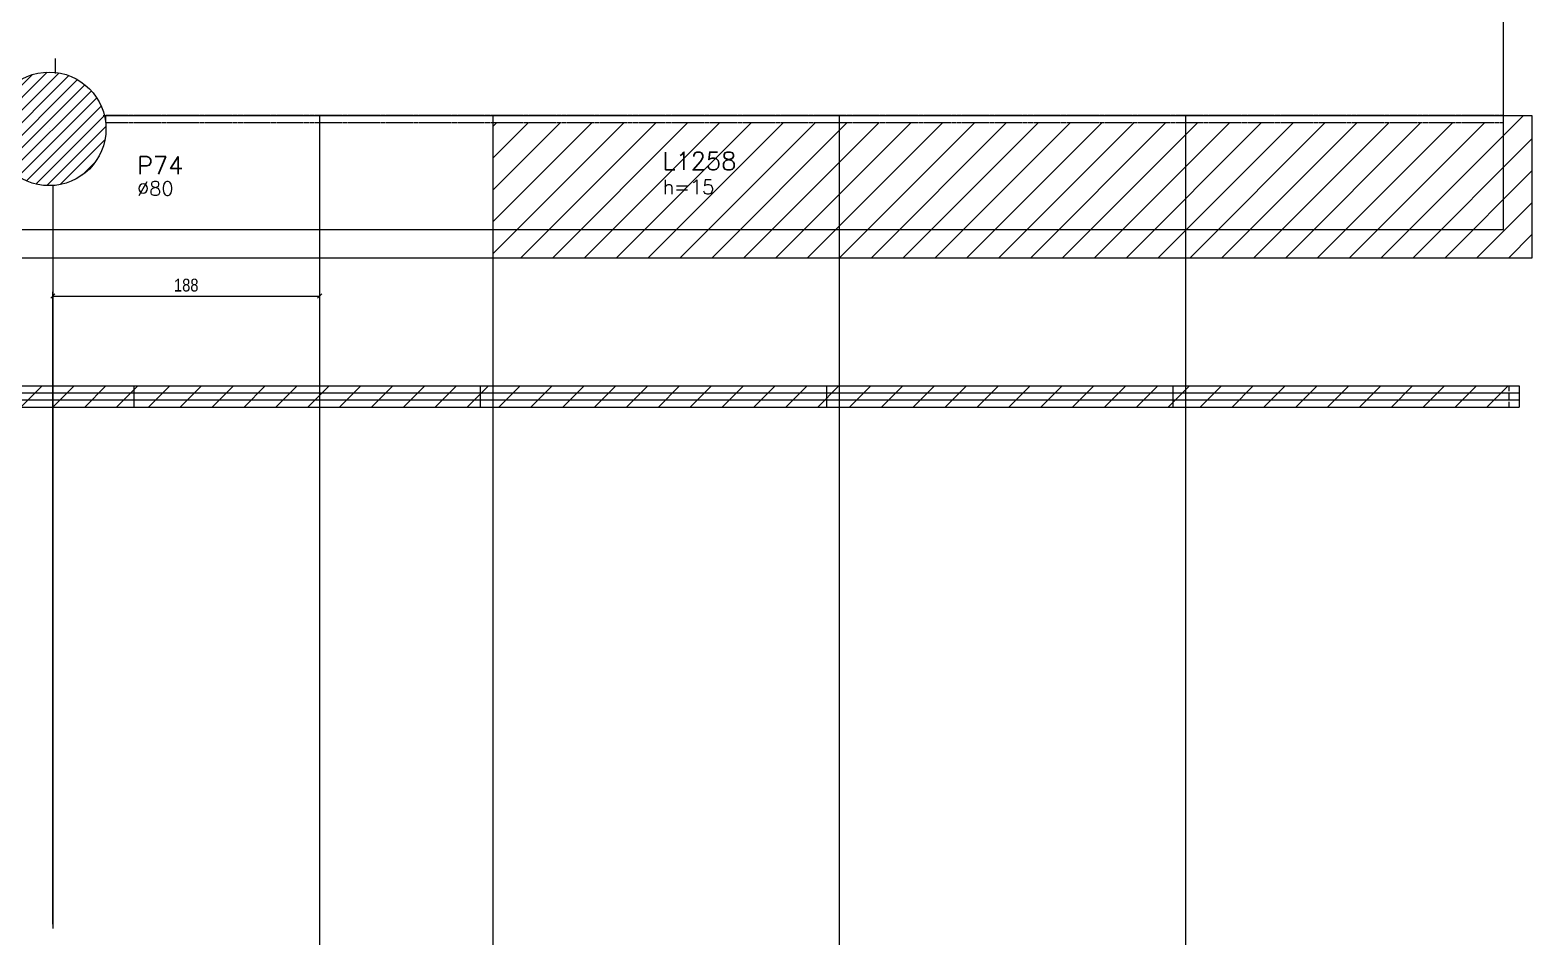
# Model space of a CAD drawing. Extents: x -3557 to 8661, y -614 to 3008.
# Drawn here: x 214 to 1272, y -543 to 101 of the extents above; entities that cross this region are included whole.
import ezdxf

# ---------------------------------------------------------------- set-up
doc = ezdxf.new("R2010")
doc.units = 0
doc.linetypes.add('DASHED', pattern=[0.75, 0.5, -0.25])
doc.linetypes.add('HIDDEN', pattern=[0.375, 0.25, -0.125])
for name, color, linetype in [('242', 12, 'Continuous'), ('71', 6, 'Continuous'), ('COTA', 241, 'Continuous'), ('F-LAJES', 3, 'Continuous'), ('F-LAJES-DIM', 2, 'Continuous'), ('F-LAJES-NOME', 4, 'Continuous'), ('F-PILARES-DIM', 172, 'Continuous'), ('F-PILARES-HACH', 174, 'Continuous'), ('F-PILARES-NOME', 170, 'Continuous'), ('F-PILARES-S', 170, 'Continuous'), ('F-VIGAS', 3, 'Continuous'), ('Painéis', 200, 'Continuous'), ('SARR_2.2x7', 40, 'Continuous')]:
    doc.layers.add(name, color=color, linetype=linetype)
doc.layers.add('Hachura', color=251, linetype='Continuous', lineweight=9)
doc.styles.add('COTA TECNICA-50', font='techl___.ttf', dxfattribs={"height": 9})
doc.styles.add('MCP', font='romans.shx')
doc.dimstyles.new('COTA PAINEL-50', dxfattribs={"dimtxt": 9, "dimasz": 3, "dimexe": 3, "dimexo": 3, "dimgap": 3, "dimtad": 1, "dimdec": 1, "dimzin": 12, "dimdsep": 46, "dimtxsty": 'COTA TECNICA-50', "dimblk1": 'OBLIQUE', "dimblk2": 'OBLIQUE', "dimsah": 1, "dimcen": 0.9, "dimclrd": 4, "dimclre": 4, "dimclrt": 240, "dimadec": 1, "dimazin": 3, "dimtfac": 1, "dimtdec": 1, "dimtmove": 0, "dimatfit": 3, "dimfxl": 1, "dimtolj": 1, "dimtzin": 12, "dimarcsym": 0})
pattern_1 = [(45, (-5980.992, -425.763), (-11.22532, 11.22532), [])]

# ---------------------------------------------------------------- blocks, each defined once
blk = doc.blocks.new('_Oblique')
at = {"color": 0, "linetype": 'ByBlock', "lineweight": -2}
blk.add_line((-0.5, -0.5), (0.5, 0.5), dxfattribs=at)
blk = doc.blocks.new('*D392')
at = {"layer": 'COTA', "color": 4, "lineweight": -2, "transparency": 16777216}
for p, q in [((229.7, -528.9), (229.7, -83.3)), ((417.7, -540.5), (417.7, -83.3)), ((229.7, -86.3), (417.7, -86.3))]:
    blk.add_line(p, q, dxfattribs=at)
at = {"layer": 'Defpoints', "color": 0, "transparency": 16777216}
for p in [(417.7, -86.3), (229.7, -531.9), (417.7, -543.5)]:
    blk.add_point(p, dxfattribs=at)
at = {"layer": 'COTA', "color": 4, "lineweight": -2, "transparency": 16777216, "xscale": 3, "yscale": 3, "zscale": 3, "rotation": 180}
blk.add_blockref('_Oblique', (229.7, -86.3), dxfattribs=at)
at = {"layer": 'COTA', "color": 4, "lineweight": -2, "transparency": 16777216, "xscale": 3, "yscale": 3, "zscale": 3}
blk.add_blockref('_Oblique', (417.7, -86.3), dxfattribs=at)
at = {"layer": 'COTA', "color": 240, "transparency": 16777216, "insert": (323.7, -78.7), "char_height": 9, "attachment_point": 5, "style": 'COTA TECNICA-50'}
blk.add_mtext('\\A1;188', dxfattribs=at)

msp = doc.modelspace()

# ---------------------------------------------------------------- hatches: boundary and pattern name
at = {"layer": 'F-PILARES-HACH', "linetype": 'Continuous'}
h = msp.add_hatch(dxfattribs=at)
h.set_pattern_fill('ANSI31', color=256, scale=50)
h.set_pattern_definition([(45, (-2007.842, 515.9404), (-4.419417, 4.419417), [])])
edge = h.paths.add_edge_path()
edge.add_arc((227.16, 31.44), 40, 0, 360)
at = {"layer": 'Hachura', "linetype": 'ByBlock'}
h = msp.add_hatch(dxfattribs=at)
h.set_pattern_fill('ANSI31', color=256, scale=5)
h.set_pattern_definition(pattern_1)
h.paths.add_polyline_path([(783.66, 35.94), (539.66, 35.94), (539.66, -39.56), (783.66, -39.56)])
h.paths.add_polyline_path([(539.66, -39.56), (539.66, -59.56), (783.66, -59.56), (783.66, -39.56)])
h.paths.add_polyline_path([(783.66, -39.56), (783.66, -59.56), (1027.66, -59.56), (1027.66, -39.56)])
h.paths.add_polyline_path([(1027.66, -39.56), (1027.66, 35.94), (783.66, 35.94), (783.66, -39.56)])
h.paths.add_polyline_path([(1251.66, -39.56), (1251.66, 35.94), (1027.66, 35.94), (1027.66, -39.56)], flags=16)
h.paths.add_polyline_path([(1271.66, -59.56), (1271.66, 40.94), (1251.66, 40.94), (1251.66, -39.56), (1027.66, -39.56), (1027.66, -59.56)])
h = msp.add_hatch(dxfattribs=at)
h.set_pattern_fill('ANSI31', color=256, scale=5)
h.set_pattern_definition(pattern_1)
h.paths.add_polyline_path([(1018.66, -149.5), (1018.66, -164.5), (1262.66, -164.5), (1262.66, -149.5)])
h.paths.add_polyline_path([(774.66, -149.5), (774.66, -164.5), (1018.66, -164.5), (1018.66, -149.5)])
h.paths.add_polyline_path([(530.66, -149.5), (530.66, -164.5), (774.66, -164.5), (774.66, -149.5)])
h.paths.add_polyline_path([(530.66, -164.5), (530.66, -149.5), (286.66, -149.5), (286.66, -164.5)])
h.paths.add_polyline_path([(42.66, -149.5), (42.66, -164.5), (286.66, -164.5), (286.66, -149.5)])
h.paths.add_polyline_path([(-201.34, -149.5), (-201.34, -164.5), (42.66, -164.5), (42.66, -149.5)])
h.paths.add_polyline_path([(-445.34, -149.5), (-445.34, -164.5), (-201.34, -164.5), (-201.34, -149.5)])
h.paths.add_polyline_path([(-445.34, -164.5), (-445.34, -149.5), (-689.34, -149.5), (-689.34, -164.5)])
h.paths.add_polyline_path([(-933.34, -149.5), (-933.34, -164.5), (-689.34, -164.5), (-689.34, -149.5)])
h.paths.add_polyline_path([(-933.34, -164.5), (-933.34, -149.5), (-1177.34, -149.5), (-1177.34, -164.5)])
h.paths.add_polyline_path([(-1421.34, -149.5), (-1421.34, -164.5), (-1177.34, -164.5), (-1177.34, -149.5)])
h.paths.add_polyline_path([(-1421.34, -164.5), (-1421.34, -149.5), (-1665.34, -149.5), (-1665.34, -164.5)])

# ---------------------------------------------------------------- linework, layer by layer
at = {"layer": '242', "linetype": 'Continuous'}
msp.add_line((227.16, 31.44), (227.16, 31.44), dxfattribs=at)
at = {"layer": '71', "color": 1, "linetype": 'DASHED'}
for p, q in [((267.16, 35.94), (267.16, 40.94)), ((1251.66, 40.94), (267.16, 40.94)), ((267.16, 35.94), (1251.66, 35.94))]:
    msp.add_line(p, q, dxfattribs=at)
at = {"layer": 'F-LAJES', "linetype": 'Continuous'}
for p, q in [((1251.66, -39.56), (1251.66, 40.94)), ((229.66, -8.56), (229.66, -39.56)), ((-3480.58, -39.56), (1251.66, -39.56))]:
    msp.add_line(p, q, dxfattribs=at)
at = {"layer": 'F-PILARES-S', "linetype": 'Continuous'}
msp.add_circle((227.16, 31.44), 40, dxfattribs=at)
at = {"layer": 'F-VIGAS'}
for points in [[(1251.66, 40.94), (1251.66, 240.44)], [(231.66, 70.55), (231.66, 80.94)], [(265.27, 40.94), (1251.66, 40.94)]]:
    msp.add_lwpolyline(points, dxfattribs=at)
at = {"layer": 'Painéis'}
for p, q in [((417.66, 40.94), (417.66, -543.45)), ((539.66, 40.94), (539.66, -543.45)), ((783.66, 40.94), (783.66, -543.45)), ((1027.66, 40.94), (1027.66, -543.45)), ((1251.66, 40.94), (1271.66, 40.94)), ((1271.66, 40.94), (1271.66, -59.56)), ((229.66, -8.56), (229.66, -531.86)), ((1271.66, -59.56), (-3307.34, -59.56)), ((-3318.34, -149.5), (1262.66, -149.5)), ((286.66, -149.5), (286.66, -164.5)), ((530.66, -149.5), (530.66, -164.5)), ((774.66, -149.5), (774.66, -164.5)), ((1018.66, -149.5), (1018.66, -164.5)), ((1262.66, -149.5), (1262.66, -164.5)), ((-3318.34, -164.5), (1262.66, -164.5))]:
    msp.add_line(p, q, dxfattribs=at)
at = {"layer": 'SARR_2.2x7'}
for p, q in [((42.66, -154.5), (286.66, -154.5)), ((286.66, -154.5), (530.66, -154.5)), ((530.66, -154.5), (774.66, -154.5)), ((774.66, -154.5), (1018.66, -154.5)), ((1018.66, -154.5), (1262.66, -154.5)), ((42.66, -159.5), (286.66, -159.5)), ((286.66, -159.5), (530.66, -159.5)), ((530.66, -159.5), (774.66, -159.5)), ((774.66, -159.5), (1018.66, -159.5)), ((1018.66, -159.5), (1262.66, -159.5))]:
    msp.add_line(p, q, dxfattribs=at)
at = {"layer": 'SARR_2.2x7', "linetype": 'HIDDEN', "ltscale": 15}
msp.add_line((1255.66, -164.5), (1255.66, -149.5), dxfattribs=at)

# ---------------------------------------------------------------- texts
at = {"layer": 'F-LAJES-DIM', "linetype": 'Continuous', "style": 'MCP'}
msp.add_text('h=15', height=10, dxfattribs=at).set_placement((659.26, -14.46))
at = {"layer": 'F-LAJES-NOME', "linetype": 'Continuous', "style": 'MCP'}
msp.add_text('L1258', height=12.5, dxfattribs=at).set_placement((659.26, 2.54))
at = {"layer": 'F-PILARES-DIM', "linetype": 'Continuous', "style": 'MCP'}
msp.add_text('%%c80', height=10, dxfattribs=at).set_placement((289.05, -15.58))
at = {"layer": 'F-PILARES-NOME', "linetype": 'Continuous', "style": 'MCP'}
msp.add_text('P74', height=12.5, dxfattribs=at).set_placement((289.05, -0.58))

# ---------------------------------------------------------------- dimensions: what is measured, and where the dimension line sits
at = {"layer": 'COTA'}
dim = msp.add_linear_dim(base=(417.66, -86.29), p1=(229.66, -531.86), p2=(417.66, -543.45), dimstyle='COTA PAINEL-50', dxfattribs=at)
dim.commit()
dim.dimension.update_dxf_attribs({"geometry": '*D392', "text_midpoint": (323.66, -78.71)})

doc.saveas('drawing.dxf')
